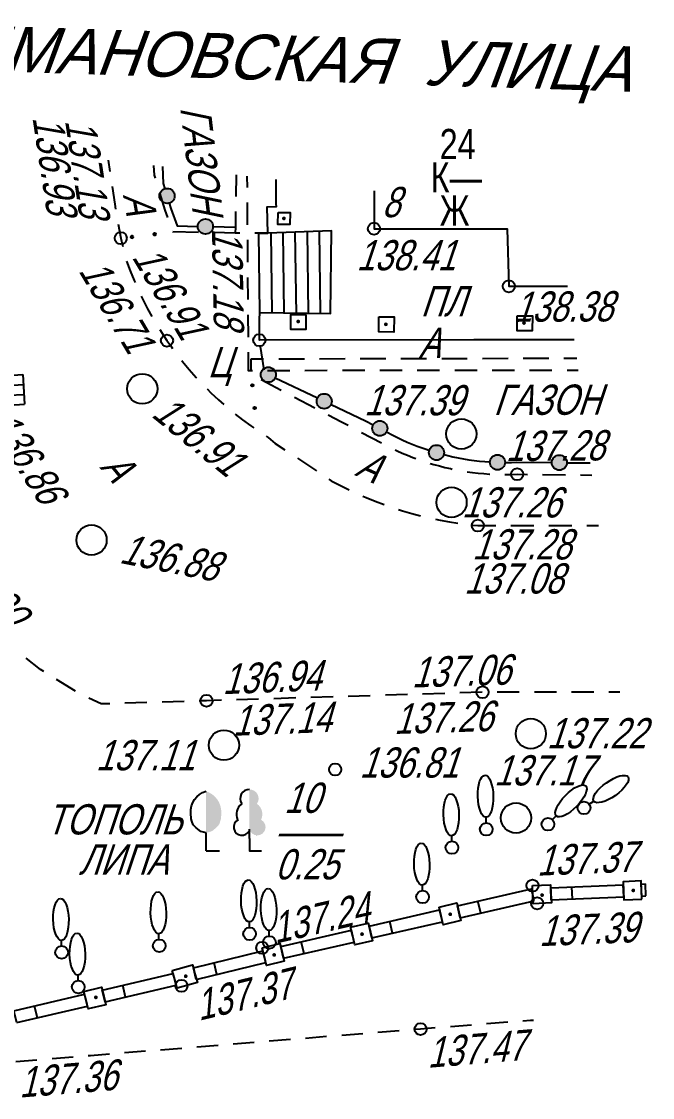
# Model space of a CAD drawing. Header units: metres. Extents: x 12734 to 12855, y 16385 to 16464.
# Drawn here: x 12833.67 to 12854.54, y 16418.29 to 16453.88 of the extents above; entities that cross this region are included whole.
import ezdxf
from ezdxf.enums import TextEntityAlignment as Align

# ---------------------------------------------------------------- set-up
doc = ezdxf.new("R2010")
doc.units = ezdxf.units.M
doc.header["$MEASUREMENT"] = 0
for name, color, linetype, lineweight in [('Внутреннее заполнение', 7, 'Continuous', 25), ('Горизонтали', 7, 'Continuous', 25), ('Граница улицы', 7, 'Continuous', 25), ('Здания', 7, 'Continuous', 25), ('Колодцы', 7, 'Continuous', 25), ('Крыльца', 7, 'Continuous', 25), ('Леса и газоны', 7, 'Continuous', 25), ('Навесы', 7, 'Continuous', 25), ('Номер дома', 7, 'Continuous', 25), ('Ограды', 7, 'Continuous', 25), ('Отдельно стоящее дерево', 7, 'Continuous', 25), ('Фонтаны', 7, 'Continuous', 25), ('Части зданий', 7, 'Continuous', 25)]:
    doc.layers.add(name, color=color, linetype=linetype, lineweight=lineweight)
doc.styles.add('Style-RUSSIAN_1251', font='RUSSIAN_1251.shx')
doc.styles.add('Style-RUSSIAN_1251 I 0.32289', font='RUSSIAN_1251.shx', dxfattribs={"oblique": 18.5})

# ---------------------------------------------------------------- blocks, each defined once
blk = doc.blocks.new('DEREVO_9')
at = {"layer": 'Отдельно стоящее дерево', "color": 7, "linetype": 'Continuous', "lineweight": 25, "flags": 128}
blk.add_lwpolyline([(-0.007, 0.21), (-0.007, 0.393)], dxfattribs=at)
at = {"layer": 'Отдельно стоящее дерево', "color": 7, "linetype": 'Continuous', "lineweight": 25}
blk.add_arc((0, 0), 0.21, 0, 360, dxfattribs=at)
blk.add_ellipse((-0.026, 1.088), major_axis=(-0.019, 0.695), ratio=0.369829, dxfattribs=at)
blk = doc.blocks.new('DEREVO_10')
at = {"layer": 'Отдельно стоящее дерево', "color": 7, "linetype": 'Continuous', "lineweight": 25, "flags": 128}
blk.add_lwpolyline([(-0.007, 0.21), (-0.007, 0.393)], dxfattribs=at)
at = {"layer": 'Отдельно стоящее дерево', "color": 7, "linetype": 'Continuous', "lineweight": 25}
blk.add_arc((0, 0), 0.21, 0, 359.99999, dxfattribs=at)
blk.add_ellipse((-0.0255, 1.088), major_axis=(-0.0185, 0.695), ratio=0.3698286, dxfattribs=at)
blk = doc.blocks.new('DEREVO_11')
at = {"layer": 'Отдельно стоящее дерево', "color": 7, "linetype": 'Continuous', "lineweight": 25, "flags": 128}
blk.add_lwpolyline([(-0.007, 0.21), (-0.007, 0.393)], dxfattribs=at)
at = {"layer": 'Отдельно стоящее дерево', "color": 7, "linetype": 'Continuous', "lineweight": 25}
blk.add_arc((0, 0), 0.21, 0, 360, dxfattribs=at)
blk.add_ellipse((-0.026, 1.088), major_axis=(-0.019, 0.695), ratio=0.369829, dxfattribs=at)
blk = doc.blocks.new('DEREVO_12')
at = {"layer": 'Отдельно стоящее дерево', "color": 7, "linetype": 'Continuous', "lineweight": 25, "flags": 128}
blk.add_lwpolyline([(-0.007, 0.21), (-0.007, 0.393)], dxfattribs=at)
at = {"layer": 'Отдельно стоящее дерево', "color": 7, "linetype": 'Continuous', "lineweight": 25}
blk.add_arc((0, 0), 0.21, 0, 359.99999, dxfattribs=at)
blk.add_ellipse((-0.0255, 1.088), major_axis=(-0.0185, 0.695), ratio=0.3698286, dxfattribs=at)
blk = doc.blocks.new('DEREVO_13')
at = {"layer": 'Отдельно стоящее дерево', "color": 7, "linetype": 'Continuous', "lineweight": 25, "flags": 128}
blk.add_lwpolyline([(-0.007, 0.21), (-0.007, 0.393)], dxfattribs=at)
at = {"layer": 'Отдельно стоящее дерево', "color": 7, "linetype": 'Continuous', "lineweight": 25}
blk.add_arc((0, 0), 0.21, 0, 359.99999, dxfattribs=at)
blk.add_ellipse((-0.0255, 1.088), major_axis=(-0.0185, 0.695), ratio=0.3698286, dxfattribs=at)
blk = doc.blocks.new('DEREVO_14')
at = {"layer": 'Отдельно стоящее дерево', "color": 7, "linetype": 'Continuous', "lineweight": 25, "flags": 128}
blk.add_lwpolyline([(-0.007, 0.21), (-0.007, 0.393)], dxfattribs=at)
at = {"layer": 'Отдельно стоящее дерево', "color": 7, "linetype": 'Continuous', "lineweight": 25}
blk.add_arc((0, 0), 0.21, 0, 360, dxfattribs=at)
blk.add_ellipse((-0.025, 1.088), major_axis=(-0.019, 0.695), ratio=0.369829, dxfattribs=at)
blk = doc.blocks.new('DEREVO_15')
at = {"layer": 'Отдельно стоящее дерево', "color": 7, "linetype": 'Continuous', "lineweight": 25, "flags": 128}
blk.add_lwpolyline([(-0.007, 0.21), (-0.007, 0.393)], dxfattribs=at)
at = {"layer": 'Отдельно стоящее дерево', "color": 7, "linetype": 'Continuous', "lineweight": 25}
blk.add_arc((0, 0), 0.21, 0, 359.99999, dxfattribs=at)
blk.add_ellipse((-0.0255, 1.088), major_axis=(-0.0185, 0.695), ratio=0.3698286, dxfattribs=at)
blk = doc.blocks.new('DEREVO_16')
at = {"layer": 'Отдельно стоящее дерево', "color": 7, "linetype": 'Continuous', "lineweight": 25, "flags": 128}
blk.add_lwpolyline([(-0.007, 0.21), (-0.007, 0.393)], dxfattribs=at)
at = {"layer": 'Отдельно стоящее дерево', "color": 7, "linetype": 'Continuous', "lineweight": 25}
blk.add_arc((0, 0), 0.21, 0, 359.99999, dxfattribs=at)
blk.add_ellipse((-0.0255, 1.088), major_axis=(-0.0185, 0.695), ratio=0.3698286, dxfattribs=at)
blk = doc.blocks.new('PIKET_2')
at = {"layer": 'Горизонтали', "color": 7, "linetype": 'Continuous', "lineweight": 25}
blk.add_arc((0, 0), 0.2, 0, 360, dxfattribs=at)
blk = doc.blocks.new('KOLOD')
at = {"layer": 'Колодцы', "color": 7, "linetype": 'Continuous', "lineweight": 25}
blk.add_arc((0, 0), 0.5, 0, 360, dxfattribs=at)
blk = doc.blocks.new('KOLOD_1')
at = {"layer": 'Колодцы', "color": 7, "linetype": 'Continuous', "lineweight": 25}
blk.add_arc((0, 0), 0.5, 0, 360, dxfattribs=at)
blk = doc.blocks.new('KOLOD_2')
at = {"layer": 'Колодцы', "color": 7, "linetype": 'Continuous', "lineweight": 25}
blk.add_arc((0, 0), 0.5, 0, 360, dxfattribs=at)
blk = doc.blocks.new('DEREVO_23')
at = {"layer": 'Отдельно стоящее дерево', "color": 7, "linetype": 'Continuous', "lineweight": 25, "flags": 128}
blk.add_lwpolyline([(-0.007, 0.21), (-0.007, 0.393)], dxfattribs=at)
at = {"layer": 'Отдельно стоящее дерево', "color": 7, "linetype": 'Continuous', "lineweight": 25}
blk.add_arc((0, 0), 0.21, 0, 360, dxfattribs=at)
blk.add_ellipse((-0.025, 1.088), major_axis=(-0.019, 0.695), ratio=0.369829, dxfattribs=at)
blk = doc.blocks.new('DEREVO_24')
at = {"layer": 'Отдельно стоящее дерево', "color": 7, "linetype": 'Continuous', "lineweight": 25, "flags": 128}
blk.add_lwpolyline([(-0.007, 0.21), (-0.007, 0.393)], dxfattribs=at)
at = {"layer": 'Отдельно стоящее дерево', "color": 7, "linetype": 'Continuous', "lineweight": 25}
blk.add_arc((0, 0), 0.21, 0, 360, dxfattribs=at)
blk.add_ellipse((-0.025, 1.088), major_axis=(-0.019, 0.695), ratio=0.369829, dxfattribs=at)
blk = doc.blocks.new('KOLOD_3')
at = {"layer": 'Колодцы', "color": 7, "linetype": 'Continuous', "lineweight": 25}
blk.add_arc((0, 0), 0.5, 0, 360, dxfattribs=at)
blk = doc.blocks.new('KOLOD_4')
at = {"layer": 'Колодцы', "color": 7, "linetype": 'Continuous', "lineweight": 25}
blk.add_arc((0, 0), 0.5, 0, 360, dxfattribs=at)
blk = doc.blocks.new('PIKET_14')
at = {"layer": 'Горизонтали', "color": 7, "linetype": 'Continuous', "lineweight": 25}
blk.add_arc((0, 0), 0.2, 0, 360, dxfattribs=at)
blk = doc.blocks.new('KOLOD_5')
at = {"layer": 'Колодцы', "color": 7, "linetype": 'Continuous', "lineweight": 25}
blk.add_arc((0, 0), 0.5, 0, 360, dxfattribs=at)
blk = doc.blocks.new('PIKET_15')
at = {"layer": 'Горизонтали', "color": 7, "linetype": 'Continuous', "lineweight": 25}
blk.add_arc((0, 0), 0.2, 0, 360, dxfattribs=at)
blk = doc.blocks.new('TOCSKA_9')
at = {"layer": 'Ограды', "linetype": 'Continuous', "lineweight": 25}
h = blk.add_hatch(color=7, dxfattribs=at)
edge = h.paths.add_edge_path()
edge.add_arc((0, 0), 0.0625, 0, 360)
blk = doc.blocks.new('TOCSKA_10')
at = {"layer": 'Ограды', "linetype": 'Continuous', "lineweight": 25}
h = blk.add_hatch(color=7, dxfattribs=at)
edge = h.paths.add_edge_path()
edge.add_arc((0, 0), 0.0625, 0, 360)
blk = doc.blocks.new('msdElementTypeLineString_4')
at = {"layer": 'Ограды', "color": 7, "linetype": 'Continuous', "lineweight": 25}
for p, q in [((0.555, 0.795), (2.892, 1.343)), ((2.983, 0.954), (2.892, 1.343)), ((0.647, 0.406), (0.555, 0.795)), ((0.647, 0.406), (2.983, 0.954)), ((1.328, 0.566), (1.237, 0.955))]:
    blk.add_line(p, q, dxfattribs=at)
blk = doc.blocks.new('msdElementTypeLineString_5')
at = {"layer": 'Ограды', "color": 7, "linetype": 'Continuous', "lineweight": 25}
for p, q in [((0.555, 0.795), (2.905, 1.346)), ((2.996, 0.956), (2.905, 1.346)), ((0.646, 0.406), (0.555, 0.795)), ((0.646, 0.406), (2.996, 0.956)), ((1.328, 0.565), (1.237, 0.955))]:
    blk.add_line(p, q, dxfattribs=at)
blk = doc.blocks.new('TOCSKA_11')
at = {"layer": 'Ограды', "linetype": 'Continuous', "lineweight": 25}
h = blk.add_hatch(color=7, dxfattribs=at)
edge = h.paths.add_edge_path()
edge.add_arc((0, 0), 0.0625, 0, 360)
blk = doc.blocks.new('TOCSKA_12')
at = {"layer": 'Ограды', "linetype": 'Continuous', "lineweight": 25}
h = blk.add_hatch(color=7, dxfattribs=at)
edge = h.paths.add_edge_path()
edge.add_arc((0, 0), 0.0625, 0, 360)
blk = doc.blocks.new('TOCSKA_13')
at = {"layer": 'Ограды', "linetype": 'Continuous', "lineweight": 25}
h = blk.add_hatch(color=7, dxfattribs=at)
edge = h.paths.add_edge_path()
edge.add_arc((0, 0), 0.0625, 0, 360)
blk = doc.blocks.new('TOCSKA_14')
at = {"layer": 'Ограды', "linetype": 'Continuous', "lineweight": 25}
h = blk.add_hatch(color=7, dxfattribs=at)
edge = h.paths.add_edge_path()
edge.add_arc((0, 0), 0.0625, 0, 360)
blk = doc.blocks.new('TOCSKA_15')
at = {"layer": 'Ограды', "linetype": 'Continuous', "lineweight": 25}
h = blk.add_hatch(color=7, dxfattribs=at)
edge = h.paths.add_edge_path()
edge.add_arc((0, 0), 0.0625, 0, 360)
blk = doc.blocks.new('PIKET_17')
at = {"layer": 'Горизонтали', "color": 7, "linetype": 'Continuous', "lineweight": 25}
blk.add_arc((0, 0), 0.2, 0, 360, dxfattribs=at)
blk = doc.blocks.new('PIKET_18')
at = {"layer": 'Горизонтали', "color": 7, "linetype": 'Continuous', "lineweight": 25}
blk.add_arc((0, 0), 0.2, 0, 360, dxfattribs=at)
blk = doc.blocks.new('msdElementTypeLineString_9')
at = {"layer": 'Ограды', "color": 7, "linetype": 'Continuous', "lineweight": 25}
for p, q in [((0.556, 0.795), (2.895, 1.332)), ((2.985, 0.942), (2.895, 1.332)), ((0.645, 0.405), (0.556, 0.795)), ((0.645, 0.405), (2.985, 0.942)), ((1.328, 0.562), (1.238, 0.952))]:
    blk.add_line(p, q, dxfattribs=at)
blk = doc.blocks.new('msdElementTypeLineString_10')
at = {"layer": 'Ограды', "color": 7, "linetype": 'Continuous', "lineweight": 25}
for p, q in [((0.556, 0.796), (3.009, 1.359)), ((3.098, 0.969), (3.009, 1.359)), ((0.646, 0.406), (0.556, 0.796)), ((0.646, 0.406), (3.098, 0.969)), ((1.328, 0.563), (1.238, 0.953))]:
    blk.add_line(p, q, dxfattribs=at)
blk = doc.blocks.new('msdElementTypeLineString_11')
at = {"layer": 'Ограды', "color": 7, "linetype": 'Continuous', "lineweight": 25}
for p, q in [((0.553, 0.795), (2.852, 1.357)), ((2.947, 0.969), (2.852, 1.357)), ((0.648, 0.407), (0.553, 0.795)), ((0.648, 0.407), (2.947, 0.969)), ((1.328, 0.573), (1.233, 0.961))]:
    blk.add_line(p, q, dxfattribs=at)
blk = doc.blocks.new('msdElementTypeLineString_12')
at = {"layer": 'Ограды', "color": 7, "linetype": 'Continuous', "lineweight": 25}
for p, q in [((0.592, 0.8), (2.99, 0.902)), ((0.609, 0.401), (0.592, 0.8)), ((1.308, 0.43), (1.291, 0.83)), ((3.007, 0.502), (2.99, 0.902)), ((0.609, 0.401), (3.007, 0.502))]:
    blk.add_line(p, q, dxfattribs=at)
blk = doc.blocks.new('msdElementTypeLineString_13')
at = {"layer": 'Ограды', "color": 7, "linetype": 'Continuous', "lineweight": 25}
for p, q in [((0.556, 0.796), (2.891, 1.332)), ((2.981, 0.942), (2.891, 1.332)), ((0.646, 0.406), (0.556, 0.796)), ((0.646, 0.406), (2.981, 0.942)), ((1.328, 0.562), (1.238, 0.952))]:
    blk.add_line(p, q, dxfattribs=at)
blk = doc.blocks.new('PIKET_19')
at = {"layer": 'Горизонтали', "color": 7, "linetype": 'Continuous', "lineweight": 25}
blk.add_arc((0, 0), 0.2, 0, 360, dxfattribs=at)
blk = doc.blocks.new('PIKET_20')
at = {"layer": 'Горизонтали', "color": 7, "linetype": 'Continuous', "lineweight": 25}
blk.add_arc((0, 0), 0.2, 0, 360, dxfattribs=at)
blk = doc.blocks.new('msdElementTypeLineString_18')
at = {"layer": 'Ограды', "color": 7, "linetype": 'Continuous', "lineweight": 25}
for p, q in [((0.592, 0.8), (0.726, 0.806)), ((0.609, 0.4), (0.592, 0.8)), ((0.742, 0.406), (0.726, 0.806)), ((0.609, 0.4), (0.742, 0.406))]:
    blk.add_line(p, q, dxfattribs=at)
blk = doc.blocks.new('PIKET_24')
at = {"layer": 'Горизонтали', "color": 7, "linetype": 'Continuous', "lineweight": 25}
blk.add_arc((0, 0), 0.2, 0, 360, dxfattribs=at)
blk = doc.blocks.new('PIKET_25')
at = {"layer": 'Горизонтали', "color": 7, "linetype": 'Continuous', "lineweight": 25}
blk.add_arc((0, 0), 0.2, 0, 360, dxfattribs=at)
blk = doc.blocks.new('PIKET_33')
at = {"layer": 'Горизонтали', "color": 7, "linetype": 'Continuous', "lineweight": 25}
blk.add_arc((0, 0), 0.2, 0, 360, dxfattribs=at)
blk = doc.blocks.new('SM_1')
at = {"layer": 'Леса и газоны', "linetype": 'Continuous', "lineweight": 25}
blk.add_hatch(color=7, dxfattribs=at).paths.add_polyline_path([(-0.693, 0.594), (-0.52, 0.645), (-0.465, 0.673), (-0.364, 0.762), (-0.271, 0.86), (-0.244, 0.907), (-0.244, 0.906), (-0.223, 0.983), (-0.197, 1.056), (-0.195, 1.065), (-0.188, 1.251, 0.341141), (-0.693, 1.973), (-0.693, 0.593)], is_closed=False)
blk.add_hatch(color=7, dxfattribs=at).paths.add_polyline_path([(0.742, 0.719, 1.560755), (1.127, 1.026), (1.13, 1.032, 0.363475), (0.996, 1.554), (0.996, 1.561, 0.605867), (0.742, 2.032)])
at = {"layer": 'Леса и газоны', "color": 7, "linetype": 'Continuous', "lineweight": 25}
for p, q in [((-0.693, 0.003), (-0.693, 0.593)), ((0.992, 0.514), (0.993, 0.514))]:
    blk.add_line(p, q, dxfattribs=at)
at = {"layer": 'Леса и газоны', "color": 7, "linetype": 'Continuous', "lineweight": 25, "flags": 128}
blk.add_lwpolyline([(-0.693, 0.594), (-0.866, 0.645), (-1.022, 0.762), (-1.115, 0.86), (-1.163, 0.984), (-1.189, 1.057), (-1.199, 1.252), (-1.199, 1.251, -0.344174), (-0.693, 1.973)], format="xyb", dxfattribs=at)
for points in [[(0.742, 0.413), (0.742, 0.719)], [(0.742, 0.413), (0.742, 0.003), (1.145, 0.003)], [(-0.693, 0.004), (-0.25, 0.004)]]:
    blk.add_lwpolyline(points, dxfattribs=at)
at = {"layer": 'Леса и газоны', "color": 7, "linetype": 'Continuous', "lineweight": 25}
for centre, radius, start, end in [((0.738, 1.73), 0.302, 87.9054, 214.1094), ((0.732, 1.213), 0.42, 125.6529, 205.5526), ((0.494, 0.784), 0.271, 117.6072, 335.8238)]:
    blk.add_arc(centre, radius, start, end, dxfattribs=at)
blk = doc.blocks.new('KOLOD_22')
at = {"layer": 'Колодцы', "color": 7, "linetype": 'Continuous', "lineweight": 25}
blk.add_arc((0, 0), 0.5, 0, 360, dxfattribs=at)
blk = doc.blocks.new('RESHT1')
at = {"layer": 'Фонтаны', "color": 7, "linetype": 'Continuous', "lineweight": 25}
for p, q in [((-0.494, -0.254), (-0.494, 0.254)), ((-0.494, 0.254), (0.495, 0.254)), ((-0.163, -0.245), (-0.163, 0.251)), ((0.166, -0.245), (0.166, 0.251)), ((0.495, -0.254), (0.495, 0.254)), ((-0.494, -0.254), (0.495, -0.254))]:
    blk.add_line(p, q, dxfattribs=at)
blk = doc.blocks.new('msdElementTypeLineString_22')
at = {"layer": 'Части зданий', "color": 7, "linetype": 'Continuous', "lineweight": 25}
for p, q in [((1.772, 0.003), (0.924, 0.002)), ((3.119, 0.006), (2.272, 0.004)), ((4.467, 0.008), (3.619, 0.007)), ((5.815, 0.011), (4.967, 0.009)), ((7.162, 0.013), (6.315, 0.012)), ((8.51, 0.016), (7.662, 0.014)), ((9.858, 0.018), (9.01, 0.017)), ((10.782, 0.02), (10.358, 0.019))]:
    blk.add_line(p, q, dxfattribs=at)
at = {"layer": 'Части зданий', "color": 7, "linetype": 'Continuous', "lineweight": 25, "flags": 128}
blk.add_lwpolyline([(0.424, 0.001), (0.355, 0.001), (0, 0)], dxfattribs=at)
blk = doc.blocks.new('msdElementTypeLineString_25')
at = {"layer": 'Граница улицы', "color": 7, "linetype": 'Continuous', "lineweight": 25}
for p, q in [((0, 3.833), (0.005, 3.458)), ((0.343, 3.161), (1.007, 2.81)), ((1.449, 2.577), (2.114, 2.227)), ((3.662, 1.411), (4.327, 1.06)), ((9.655, 0.017), (10.406, 0.009)), ((10.906, 0.004), (11.281, 0))]:
    blk.add_line(p, q, dxfattribs=at)
at = {"layer": 'Граница улицы', "color": 7, "linetype": 'Continuous', "lineweight": 25, "flags": 128}
for points in [[(2.556, 1.994), (3.002, 1.759), (3.22, 1.644)], [(4.773, 0.835), (4.845, 0.801), (5.013, 0.725), (5.183, 0.653), (5.355, 0.585), (5.465, 0.544)], [(5.939, 0.385), (6.06, 0.349), (6.239, 0.299), (6.42, 0.254), (6.602, 0.212), (6.666, 0.199)], [(7.158, 0.11), (7.336, 0.085), (7.521, 0.064), (7.706, 0.046), (7.891, 0.033), (7.904, 0.032)], [(8.404, 0.017), (8.445, 0.016), (8.629, 0.019), (8.812, 0.025), (9.155, 0.022)]]:
    blk.add_lwpolyline(points, dxfattribs=at)
blk = doc.blocks.new('msdElementTypeLineString_26')
at = {"layer": 'Ограды', "linetype": 'Continuous', "lineweight": 25}
h = blk.add_hatch(color=7, dxfattribs=at)
edge = h.paths.add_edge_path()
edge.add_arc((0.516, 3.168), 0.25, 0, 360)
h = blk.add_hatch(color=7, dxfattribs=at)
edge = h.paths.add_edge_path()
edge.add_arc((2.365, 2.291), 0.25, 0, 360)
h = blk.add_hatch(color=7, dxfattribs=at)
edge = h.paths.add_edge_path()
edge.add_arc((4.203, 1.394), 0.25, 0, 360)
h = blk.add_hatch(color=7, dxfattribs=at)
edge = h.paths.add_edge_path()
edge.add_arc((6.08, 0.591), 0.25, 0, 360)
h = blk.add_hatch(color=7, dxfattribs=at)
edge = h.paths.add_edge_path()
edge.add_arc((8.096, 0.271), 0.25, 0, 360)
h = blk.add_hatch(color=7, dxfattribs=at)
edge = h.paths.add_edge_path()
edge.add_arc((10.141, 0.261), 0.25, 0, 360)
at = {"layer": 'Ограды', "color": 7, "linetype": 'Continuous', "lineweight": 25}
for p, q in [((0.251, 4.097), (0.368, 3.333)), ((0.742, 3.061), (2.139, 2.398)), ((10.391, 0.258), (11.164, 0.251))]:
    blk.add_line(p, q, dxfattribs=at)
at = {"layer": 'Ограды', "color": 7, "linetype": 'Continuous', "lineweight": 25, "flags": 128}
for points in [[(2.59, 2.184), (3.728, 1.644), (3.982, 1.51)], [(4.424, 1.277), (4.632, 1.167), (4.788, 1.089), (4.947, 1.014), (5.107, 0.942), (5.27, 0.874), (5.434, 0.808), (5.6, 0.747), (5.767, 0.689), (5.841, 0.665)], [(6.321, 0.525), (6.449, 0.493), (6.622, 0.453), (6.796, 0.417), (6.971, 0.385), (7.146, 0.357), (7.322, 0.332), (7.498, 0.312), (7.674, 0.295), (7.846, 0.282)], [(8.345, 0.267), (8.379, 0.266), (8.554, 0.269), (8.74, 0.275), (9.891, 0.264)]]:
    blk.add_lwpolyline(points, dxfattribs=at)
at = {"layer": 'Ограды', "color": 7, "linetype": 'Continuous', "lineweight": 25}
for centre in [(0.516, 3.168), (2.365, 2.291), (4.203, 1.394), (6.08, 0.591), (8.096, 0.271), (10.141, 0.261)]:
    blk.add_circle(centre, 0.25, dxfattribs=at)
blk = doc.blocks.new('TOCSKA_20')
at = {"layer": 'Навесы', "linetype": 'Continuous', "lineweight": 25}
h = blk.add_hatch(color=7, dxfattribs=at)
edge = h.paths.add_edge_path()
edge.add_arc((0, 0), 0.0625, 0, 360)
blk = doc.blocks.new('TOCSKA_21')
at = {"layer": 'Навесы', "linetype": 'Continuous', "lineweight": 25}
h = blk.add_hatch(color=7, dxfattribs=at)
edge = h.paths.add_edge_path()
edge.add_arc((0, 0), 0.0625, 0, 360)
blk = doc.blocks.new('PIKET_54')
at = {"layer": 'Горизонтали', "color": 7, "linetype": 'Continuous', "lineweight": 25}
blk.add_arc((0, 0), 0.2, 0, 360, dxfattribs=at)
blk = doc.blocks.new('PIKET_55')
at = {"layer": 'Горизонтали', "color": 7, "linetype": 'Continuous', "lineweight": 25}
blk.add_arc((0, 0), 0.2, 0, 360, dxfattribs=at)
blk = doc.blocks.new('TOCSKA_22')
at = {"layer": 'Навесы', "linetype": 'Continuous', "lineweight": 25}
h = blk.add_hatch(color=7, dxfattribs=at)
edge = h.paths.add_edge_path()
edge.add_arc((0, 0), 0.0625, 0, 360)
blk = doc.blocks.new('PIKET_57')
at = {"layer": 'Горизонтали', "color": 7, "linetype": 'Continuous', "lineweight": 25}
blk.add_arc((0, 0), 0.2, 0, 360, dxfattribs=at)
blk = doc.blocks.new('TOCSKA_23')
at = {"layer": 'Навесы', "linetype": 'Continuous', "lineweight": 25}
h = blk.add_hatch(color=7, dxfattribs=at)
edge = h.paths.add_edge_path()
edge.add_arc((0, 0), 0.0625, 0, 360)
blk = doc.blocks.new('msdElementTypeLine_2')
at = {"layer": 'Граница улицы', "color": 7, "linetype": 'Continuous', "lineweight": 25}
for p, q in [((0.043, 1.534), (0.047, 1.504)), ((0.047, 1.545), (0.053, 1.495)), ((0.052, 1.549), (0.058, 1.492)), ((0.056, 1.554), (0.064, 1.488)), ((0.061, 1.557), (0.069, 1.486)), ((0.066, 1.56), (0.074, 1.485)), ((0.071, 1.561), (0.079, 1.484)), ((0.076, 1.563), (0.084, 1.483)), ((0.081, 1.562), (0.089, 1.485)), ((0.086, 1.562), (0.094, 1.486)), ((0.091, 1.561), (0.099, 1.488)), ((0.096, 1.56), (0.104, 1.49)), ((0.101, 1.557), (0.108, 1.495)), ((0.107, 1.553), (0.113, 1.499)), ((0.113, 1.546), (0.117, 1.508)), ((0.119, 1.536), (0.12, 1.527)), ((0.124, 0.789), (0.128, 0.759)), ((0.128, 0.799), (0.134, 0.749)), ((0.133, 0.804), (0.139, 0.746)), ((0.137, 0.808), (0.144, 0.742)), ((0.142, 0.812), (0.15, 0.74)), ((0.147, 0.814), (0.155, 0.74)), ((0.152, 0.816), (0.16, 0.738)), ((0.156, 0.817), (0.165, 0.738)), ((0.161, 0.817), (0.17, 0.739)), ((0.167, 0.816), (0.175, 0.741)), ((0.172, 0.816), (0.18, 0.742)), ((0.177, 0.814), (0.184, 0.745)), ((0.182, 0.811), (0.189, 0.749)), ((0.188, 0.807), (0.193, 0.754)), ((0.193, 0.8), (0.198, 0.762)), ((0.2, 0.791), (0.2, 0.782))]:
    blk.add_line(p, q, dxfattribs=at)
for centre in [(0.081, 1.523), (0.162, 0.778)]:
    blk.add_circle(centre, 0.04, dxfattribs=at)
blk = doc.blocks.new('PIKET_81')
at = {"layer": 'Горизонтали', "color": 7, "linetype": 'Continuous', "lineweight": 25}
blk.add_arc((0, 0), 0.2, 0, 360, dxfattribs=at)
blk = doc.blocks.new('msdElementTypeLineString_42')
at = {"layer": 'Ограды', "linetype": 'Continuous', "lineweight": 25}
h = blk.add_hatch(color=7, dxfattribs=at)
edge = h.paths.add_edge_path()
edge.add_arc((0.406, 1.279), 0.25, 0, 360)
h = blk.add_hatch(color=7, dxfattribs=at)
edge = h.paths.add_edge_path()
edge.add_arc((1.674, 0.267), 0.25, 0, 360)
at = {"layer": 'Ограды', "color": 7, "linetype": 'Continuous', "lineweight": 25}
blk.add_line((1.923, 0.263), (2.665, 0.25), dxfattribs=at)
at = {"layer": 'Ограды', "color": 7, "linetype": 'Continuous', "lineweight": 25, "flags": 128}
for points in [[(0.251, 2.252), (0.282, 1.688), (0.333, 1.518)], [(0.478, 1.04), (0.531, 0.866), (0.74, 0.284), (1.423, 0.272)]]:
    blk.add_lwpolyline(points, dxfattribs=at)
at = {"layer": 'Ограды', "color": 7, "linetype": 'Continuous', "lineweight": 25}
for centre in [(0.406, 1.279), (1.674, 0.267)]:
    blk.add_circle(centre, 0.25, dxfattribs=at)
blk = doc.blocks.new('msdElementTypeLineString_47')
at = {"layer": 'Навесы', "color": 7, "linetype": 'Continuous', "lineweight": 25}
for p, q in [((0.001, 6.425), (0.004, 6.056)), ((0.016, 4.318), (0.021, 3.579)), ((0.024, 3.079), (0.029, 2.341)), ((0.033, 1.841), (0.038, 1.103)), ((0.682, 0.001), (1.421, 0.002)), ((1.921, 0.003), (2.659, 0.004)), ((3.159, 0.004), (3.898, 0.005)), ((4.398, 0.005), (5.136, 0.006)), ((5.636, 0.007), (6.374, 0.008)), ((6.874, 0.008), (7.613, 0.009)), ((8.113, 0.009), (8.851, 0.01)), ((9.351, 0.011), (10.09, 0.012)), ((10.59, 0.012), (10.959, 0.013))]:
    blk.add_line(p, q, dxfattribs=at)
at = {"layer": 'Навесы', "color": 7, "linetype": 'Continuous', "lineweight": 25, "flags": 128}
for points in [[(0.007, 5.556), (0.007, 5.496), (0.012, 4.818)], [(0.042, 0.603), (0.046, 0.001), (0.182, 0.001)]]:
    blk.add_lwpolyline(points, dxfattribs=at)
blk = doc.blocks.new('msdElementTypeLineString_50')
at = {"layer": 'Граница улицы', "color": 7, "linetype": 'Continuous', "lineweight": 25}
for p, q in [((9.362, 0.423), (8.741, 0.811)), ((22.811, 0.387), (22.079, 0.365)), ((24.043, 0.39), (23.311, 0.388)), ((25.275, 0.392), (24.543, 0.39)), ((27.374, 0.395), (27.008, 0.394)), ((11.726, 0.047), (10.994, 0.024)), ((12.958, 0.084), (12.226, 0.062)), ((15.421, 0.16), (14.689, 0.138)), ((16.653, 0.198), (15.921, 0.175)), ((17.884, 0.236), (17.152, 0.213)), ((19.116, 0.274), (18.384, 0.251)), ((20.348, 0.311), (19.616, 0.289)), ((21.579, 0.349), (20.847, 0.327))]:
    blk.add_line(p, q, dxfattribs=at)
at = {"layer": 'Граница улицы', "color": 7, "linetype": 'Continuous', "lineweight": 25, "flags": 128}
for points in [[(8.317, 1.076), (8.208, 1.145), (7.734, 1.518)], [(26.508, 0.394), (26.288, 0.393), (25.775, 0.392)], [(10.495, 0.009), (10.213, 0), (9.808, 0.197)], [(14.189, 0.122), (13.696, 0.107), (13.458, 0.1)]]:
    blk.add_lwpolyline(points, dxfattribs=at)
blk = doc.blocks.new('msdElementTypeLineString_51')
at = {"layer": 'Граница улицы', "color": 7, "linetype": 'Continuous', "lineweight": 25}
for p, q in [((29.945, 29.623), (29.245, 29.568)), ((25.153, 29.246), (24.453, 29.189)), ((26.351, 29.342), (25.651, 29.286)), ((28.747, 29.53), (28.047, 29.476)), ((20.361, 28.859), (19.662, 28.802)), ((21.559, 28.955), (20.86, 28.899)), ((22.757, 29.052), (22.058, 28.996)), ((23.955, 29.149), (23.256, 29.092)), ((15.57, 28.472), (14.871, 28.415)), ((17.966, 28.665), (17.266, 28.609)), ((19.164, 28.762), (18.464, 28.705)), ((14.372, 28.375), (13.673, 28.318))]:
    blk.add_line(p, q, dxfattribs=at)
at = {"layer": 'Граница улицы', "color": 7, "linetype": 'Continuous', "lineweight": 25, "flags": 128}
for points in [[(30.793, 29.688), (30.698, 29.681), (30.444, 29.661)], [(27.549, 29.438), (27.063, 29.4), (26.849, 29.383)], [(16.768, 28.568), (16.148, 28.518), (16.068, 28.512)]]:
    blk.add_lwpolyline(points, dxfattribs=at)
blk = doc.blocks.new('msdElementTypeLineString_52')
at = {"layer": 'Граница улицы', "color": 7, "linetype": 'Continuous', "lineweight": 25}
blk.add_line((0.036, 1.921), (0.023, 1.211), dxfattribs=at)
at = {"layer": 'Граница улицы', "color": 7, "linetype": 'Continuous', "lineweight": 25, "flags": 128}
blk.add_lwpolyline([(0.014, 0.711), (0.004, 0.2), (0, 0)], dxfattribs=at)
blk = doc.blocks.new('msdElementTypeLineString_55')
at = {"layer": 'Граница улицы', "color": 7, "linetype": 'Continuous', "lineweight": 25}
for p, q in [((0.001, 12.084), (0.058, 11.709)), ((6.261, 2.234), (6.892, 1.814)), ((14.582, 0.001), (15.34, 0.001)), ((15.84, 0), (16.219, 0))]:
    blk.add_line(p, q, dxfattribs=at)
at = {"layer": 'Граница улицы', "color": 7, "linetype": 'Continuous', "lineweight": 25, "flags": 128}
for points in [[(0.133, 11.215), (0.222, 10.629), (0.25, 10.466)], [(0.337, 9.974), (0.42, 9.506), (0.44, 9.406), (0.486, 9.232)], [(0.615, 8.748), (0.732, 8.431), (0.861, 8.112), (0.892, 8.043)], [(1.099, 7.588), (1.149, 7.484), (1.308, 7.175), (1.451, 6.917)], [(1.708, 6.488), (1.843, 6.277), (1.949, 6.119), (2.04, 5.988), (2.095, 5.913), (2.133, 5.861)], [(2.435, 5.463), (2.461, 5.429), (2.684, 5.16), (2.916, 4.899), (2.927, 4.886)], [(3.273, 4.526), (3.4, 4.398), (3.653, 4.16), (3.826, 4.008)], [(4.209, 3.686), (4.449, 3.499), (4.724, 3.297), (4.817, 3.234)], [(5.233, 2.957), (5.291, 2.92), (5.533, 2.72), (5.845, 2.512)], [(7.307, 1.536), (7.382, 1.487), (7.665, 1.337), (7.952, 1.194), (7.977, 1.182)], [(8.432, 0.976), (8.537, 0.93), (8.835, 0.809), (9.135, 0.696), (9.136, 0.696)], [(9.61, 0.536), (9.743, 0.494), (10.051, 0.404), (10.339, 0.328)], [(10.826, 0.216), (10.981, 0.183), (11.293, 0.126), (11.572, 0.082)], [(12.068, 0.019), (12.23, 0.001), (12.824, 0.001)], [(13.324, 0.001), (14.077, 0.001), (14.082, 0.001)]]:
    blk.add_lwpolyline(points, dxfattribs=at)
blk = doc.blocks.new('msdElementTypeLineString_56')
at = {"layer": 'Граница улицы', "color": 7, "linetype": 'Continuous', "lineweight": 25}
for p, q in [((0.373, 0.085), (0.451, 0.094)), ((0.373, 0.08), (0.452, 0.089)), ((0.374, 0.095), (0.447, 0.104)), ((0.374, 0.09), (0.449, 0.099)), ((0.374, 0.075), (0.452, 0.084)), ((0.375, 0.1), (0.445, 0.109)), ((0.376, 0.07), (0.45, 0.079)), ((0.378, 0.066), (0.45, 0.074)), ((0.379, 0.106), (0.44, 0.113)), ((0.382, 0.111), (0.436, 0.118)), ((0.382, 0.061), (0.448, 0.069)), ((0.387, 0.056), (0.444, 0.063)), ((0.389, 0.117), (0.427, 0.122)), ((0.391, 0.052), (0.441, 0.058)), ((0.399, 0.123), (0.408, 0.124)), ((0.402, 0.048), (0.432, 0.052)), ((1.117, 0.169), (1.197, 0.179)), ((1.118, 0.179), (1.194, 0.189)), ((1.118, 0.174), (1.195, 0.184)), ((1.119, 0.185), (1.192, 0.193)), ((1.119, 0.164), (1.196, 0.174)), ((1.12, 0.19), (1.189, 0.198)), ((1.121, 0.16), (1.195, 0.169)), ((1.123, 0.195), (1.185, 0.203)), ((1.123, 0.155), (1.195, 0.163)), ((1.127, 0.201), (1.18, 0.207)), ((1.127, 0.15), (1.192, 0.158)), ((1.131, 0.146), (1.189, 0.153)), ((1.134, 0.207), (1.172, 0.211)), ((1.136, 0.141), (1.186, 0.147)), ((1.143, 0.213), (1.152, 0.214)), ((1.146, 0.138), (1.176, 0.141))]:
    blk.add_line(p, q, dxfattribs=at)
for centre in [(0.412, 0.086), (1.157, 0.175)]:
    blk.add_circle(centre, 0.04, dxfattribs=at)
blk = doc.blocks.new('msdElementTypeLineString_57')
at = {"layer": 'Граница улицы', "color": 7, "linetype": 'Continuous', "lineweight": 25}
blk.add_line((3.768, 0.001), (3.339, 0.002), dxfattribs=at)
at = {"layer": 'Граница улицы', "color": 7, "linetype": 'Continuous', "lineweight": 25, "flags": 128}
for points in [[(0.052, 1.814), (0.02, 1.919), (0.001, 2.238)], [(0.458, 0.518), (0.372, 0.757), (0.197, 1.335)], [(1.481, 0.025), (0.63, 0.04), (0.627, 0.047)], [(2.839, 0.004), (2.692, 0.004), (1.98, 0.017)]]:
    blk.add_lwpolyline(points, dxfattribs=at)
blk = doc.blocks.new('PIKET_84')
at = {"layer": 'Горизонтали', "color": 7, "linetype": 'Continuous', "lineweight": 25}
blk.add_arc((0, 0), 0.2, 0, 360, dxfattribs=at)
blk = doc.blocks.new('msdElementTypeTextNode_3')
at = {"layer": 'Здания', "color": 7, "linetype": 'Continuous', "lineweight": 25, "style": 'Style-RUSSIAN_1251', "width": 0.799996}
for s, p in [(' 24 ', (0, 1.1)), ('К—', (0, 0)), (' Ж', (0, -1.101))]:
    blk.add_text(s, height=1, dxfattribs=at).set_placement(p, align=Align.MIDDLE_LEFT)
blk = doc.blocks.new('msdElementTypeTextNode_6')
at = {"layer": 'Леса и газоны', "color": 7, "linetype": 'Continuous', "lineweight": 25, "style": 'Style-RUSSIAN_1251 I 0.32289', "oblique": 18.5, "width": 0.8}
for s, p in [(' 10', (0, 1.1)), ('——', (0, 0)), ('0.25', (0, -1.1))]:
    blk.add_text(s, height=1, dxfattribs=at).set_placement(p, align=Align.MIDDLE_LEFT)

msp = doc.modelspace()

# ---------------------------------------------------------------- linework, layer by layer
at = {"layer": 'Внутреннее заполнение', "color": 7, "linetype": 'Continuous', "lineweight": 25, "flags": 128}
for points in [[(12841.911, 16446.879), (12841.947, 16444.242)], [(12842.311, 16446.894), (12842.347, 16444.237)], [(12842.711, 16446.908), (12842.748, 16444.188)], [(12843.11, 16446.922), (12843.148, 16444.226)], [(12843.51, 16446.936), (12843.548, 16444.22)]]:
    msp.add_lwpolyline(points, dxfattribs=at)
at = {"layer": 'Здания', "color": 7, "linetype": 'Continuous', "lineweight": 25, "flags": 128}
msp.add_lwpolyline([(12845.326, 16448.279), (12845.326, 16447.831), (12845.325, 16447.024), (12847.448, 16447.024), (12849.727, 16447.024), (12849.783, 16445.118), (12851.72, 16445.127)], dxfattribs=at)
at = {"layer": 'Крыльца', "color": 7, "linetype": 'Continuous', "lineweight": 25, "flags": 128}
for points in [[(12841.547, 16444.248), (12841.511, 16446.865), (12841.811, 16446.876), (12841.795, 16447.742), (12842.095, 16447.752), (12842.094, 16447.831), (12842.086, 16448.65)], [(12851.95, 16443.347), (12848.631, 16443.344), (12841.532, 16443.336), (12841.538, 16444.02), (12841.547, 16444.248), (12843.885, 16444.216), (12843.916, 16446.95), (12841.811, 16446.876)]]:
    msp.add_lwpolyline(points, dxfattribs=at)
at = {"layer": 'Навесы', "color": 7, "linetype": 'Continuous', "lineweight": 25, "flags": 128}
for points in [[(12842.15, 16447.564), (12842.55, 16447.56), (12842.546, 16447.16), (12842.146, 16447.164), (12842.15, 16447.564)], [(12843.071, 16444.186), (12843.069, 16443.686), (12842.569, 16443.689), (12842.571, 16444.189), (12843.071, 16444.186)], [(12845.488, 16444.109), (12845.988, 16444.106), (12845.985, 16443.606), (12845.485, 16443.609), (12845.488, 16444.109)], [(12850.063, 16444.146), (12850.563, 16444.143), (12850.56, 16443.643), (12850.06, 16443.646), (12850.063, 16444.146)]]:
    msp.add_lwpolyline(points, dxfattribs=at)
at = {"layer": 'Ограды', "color": 7, "linetype": 'Continuous', "lineweight": 25, "flags": 128}
for points in [[(12850.566, 16425.298), (12851.166, 16425.323), (12851.179, 16425.023), (12851.191, 16424.724), (12850.592, 16424.698), (12850.579, 16424.993), (12850.566, 16425.298)], [(12854.189, 16424.851), (12854.176, 16425.15), (12854.163, 16425.45), (12853.564, 16425.425), (12853.576, 16425.125), (12853.589, 16424.825), (12854.189, 16424.851)], [(12847.475, 16424.588), (12848.06, 16424.722), (12848.127, 16424.43), (12848.194, 16424.138), (12847.609, 16424.003), (12847.542, 16424.296), (12847.475, 16424.588)], [(12844.551, 16423.917), (12845.136, 16424.051), (12845.207, 16423.76), (12845.278, 16423.468), (12844.693, 16423.334), (12844.622, 16423.625), (12844.551, 16423.917)], [(12841.629, 16423.237), (12842.211, 16423.38), (12842.283, 16423.088), (12842.354, 16422.797), (12841.771, 16422.654), (12841.7, 16422.946), (12841.629, 16423.237)], [(12838.651, 16422.485), (12839.319, 16422.673), (12839.4, 16422.384), (12839.482, 16422.095), (12838.814, 16421.907), (12838.732, 16422.196), (12838.651, 16422.485)], [(12835.73, 16421.8), (12836.314, 16421.937), (12836.383, 16421.645), (12836.451, 16421.353), (12835.867, 16421.216), (12835.799, 16421.508), (12835.73, 16421.8)]]:
    msp.add_lwpolyline(points, dxfattribs=at)

# ---------------------------------------------------------------- block references
at = {"layer": 'Горизонтали', "color": 7, "linetype": 'Continuous', "lineweight": 25}
for name, p in [('PIKET_57', (12845.325, 16447.024)), ('PIKET_81', (12836.948, 16446.708)), ('PIKET_84', (12849.783, 16445.118)), ('PIKET_54', (12838.477, 16443.321)), ('PIKET_55', (12841.532, 16443.336)), ('PIKET_20', (12850.061, 16438.901)), ('PIKET_15', (12848.758, 16437.203)), ('PIKET_14', (12848.912, 16431.692)), ('PIKET_19', (12839.783, 16431.411)), ('PIKET_33', (12844.041, 16429.136)), ('PIKET_18', (12850.566, 16425.298)), ('PIKET_24', (12850.72, 16424.711)), ('PIKET_17', (12841.629, 16423.237)), ('PIKET_25', (12838.955, 16421.981)), ('PIKET_2', (12846.867, 16420.552))]:
    msp.add_blockref(name, p, dxfattribs=at)
at = {"layer": 'Граница улицы', "color": 7, "linetype": 'Continuous', "lineweight": 25}
for name, p in [('msdElementTypeLineString_55', (12836.528, 16437.202)), ('msdElementTypeLineString_57', (12838.043, 16446.875)), ('msdElementTypeLineString_52', (12840.735, 16446.879)), ('msdElementTypeLineString_50', (12826.087, 16431.304)), ('msdElementTypeLineString_56', (12836.908, 16446.667)), ('msdElementTypeLineString_25', (12841.249, 16438.876)), ('msdElementTypeLine_2', (12841.215, 16440.318)), ('msdElementTypeLineString_51', (12819.804, 16391.152))]:
    msp.add_blockref(name, p, dxfattribs=at)
at = {"layer": 'Здания', "color": 7, "linetype": 'Continuous', "lineweight": 25}
msp.add_blockref('msdElementTypeTextNode_3', (12847.2, 16448.723), dxfattribs=at)
at = {"layer": 'Колодцы', "color": 7, "linetype": 'Continuous', "lineweight": 25}
for name, p in [('KOLOD_22', (12837.658, 16441.727)), ('KOLOD', (12848.214, 16440.234)), ('KOLOD_1', (12847.89, 16437.972)), ('KOLOD_5', (12835.982, 16436.725)), ('KOLOD_3', (12850.512, 16430.321)), ('KOLOD_2', (12840.36, 16429.942)), ('KOLOD_4', (12850.022, 16427.534))]:
    msp.add_blockref(name, p, dxfattribs=at)
at = {"layer": 'Леса и газоны', "color": 7, "linetype": 'Continuous', "lineweight": 25}
for name, p in [('msdElementTypeTextNode_6', (12842.053, 16427.102)), ('SM_1', (12840.461, 16426.445))]:
    msp.add_blockref(name, p, dxfattribs=at)
at = {"layer": 'Навесы', "color": 7, "linetype": 'Continuous', "lineweight": 25}
msp.add_blockref('msdElementTypeLineString_47', (12841.121, 16442.335), dxfattribs=at)
at = {"layer": 'Навесы', "color": 7, "linetype": 'Continuous', "lineweight": 25, "rotation": 90}
for name, p in [('TOCSKA_22', (12842.346, 16447.364)), ('TOCSKA_20', (12842.817, 16443.954)), ('TOCSKA_21', (12845.717, 16443.86)), ('TOCSKA_23', (12850.287, 16443.904))]:
    msp.add_blockref(name, p, dxfattribs=at)
at = {"layer": 'Ограды', "color": 7, "linetype": 'Continuous', "lineweight": 25}
for name, p in [('msdElementTypeLineString_42', (12838.074, 16446.829)), ('msdElementTypeLineString_26', (12841.314, 16439.026)), ('msdElementTypeLineString_12', (12850.578, 16424.423)), ('msdElementTypeLineString_18', (12853.575, 16424.55)), ('msdElementTypeLineString_10', (12847.526, 16423.829)), ('TOCSKA_14', (12850.884, 16424.984)), ('TOCSKA_15', (12853.901, 16425.137)), ('msdElementTypeLineString_13', (12844.606, 16423.159)), ('msdElementTypeLineString_9', (12841.682, 16422.488)), ('msdElementTypeLineString_11', (12838.8, 16421.783)), ('msdElementTypeLineString_5', (12835.782, 16421.045)), ('msdElementTypeLineString_4', (12832.861, 16420.36))]:
    msp.add_blockref(name, p, dxfattribs=at)
at = {"layer": 'Ограды', "color": 7, "linetype": 'Continuous', "lineweight": 25, "rotation": 90}
for name, p in [('TOCSKA_13', (12847.848, 16424.348)), ('TOCSKA_12', (12844.929, 16423.692)), ('TOCSKA_11', (12842.023, 16423.004)), ('TOCSKA_10', (12839.097, 16422.3)), ('TOCSKA_9', (12836.125, 16421.601))]:
    msp.add_blockref(name, p, dxfattribs=at)
at = {"layer": 'Отдельно стоящее дерево', "color": 7, "linetype": 'Continuous', "lineweight": 25}
for name, p in [('DEREVO_16', (12849.039, 16427.163)), ('DEREVO_15', (12847.903, 16426.553)), ('DEREVO_14', (12846.931, 16424.921)), ('DEREVO_13', (12841.209, 16423.702)), ('DEREVO_11', (12838.22, 16423.31)), ('DEREVO_12', (12841.867, 16423.418)), ('DEREVO_10', (12834.994, 16423.09)), ('DEREVO_9', (12835.541, 16421.944))]:
    msp.add_blockref(name, p, dxfattribs=at)
for name, p, rotation in [('DEREVO_24', (12852.271, 16427.867), 303.6943408539487), ('DEREVO_23', (12851.076, 16427.325), 313.9736369678271)]:
    msp.add_blockref(name, p, dxfattribs=dict(at, rotation=rotation))
at = {"layer": 'Фонтаны', "color": 7, "linetype": 'Continuous', "lineweight": 25, "xscale": 0.9999999785435658, "yscale": 0.9999999785435658, "zscale": 0.9999999785435658, "rotation": 273.5106784302673}
msp.add_blockref('RESHT1', (12833.481, 16441.693), dxfattribs=at)
at = {"layer": 'Части зданий', "color": 7, "linetype": 'Continuous', "lineweight": 25}
msp.add_blockref('msdElementTypeLineString_22', (12841.249, 16442.709), dxfattribs=at)

# ---------------------------------------------------------------- texts
at = {"layer": 'Горизонтали', "color": 7, "linetype": 'Continuous', "lineweight": 25, "style": 'Style-RUSSIAN_1251 I 0.32289', "oblique": 18.5}
for s, rotation, width, p in [('136.93', 278.6276, 0.799996, (12834.025, 16450.698)), ('137.18', 271.1162, 0.799996, (12839.963, 16447.039)), ('138.41', 359.9927, 0.799996, (12844.742, 16445.646)), ('136.91', 300.7868, 0.8, (12837.301, 16446.085)), ('136.71', 300.7868, 0.8, (12835.536, 16445.634)), ('138.38', 0.2697, 0.8, (12849.947, 16443.942)), ('137.28', 0.4481, 0.799996, (12849.679, 16439.335)), ('136.90', 310.0893, 0.799996, (12831.068, 16436.286)), ('137.08', 359.9846, 0.799996, (12848.306, 16434.956)), ('137.06', 1.7608, 0.799996, (12846.575, 16431.847)), ('136.94', 2.2776, 0.799996, (12840.315, 16431.626)), ('137.37', 2.4233, 0.799996, (12850.719, 16425.623)), ('137.24', 12.9302, 0.799996, (12842.055, 16423.372)), ('137.39', 2.4233, 0.8, (12850.787, 16423.291)), ('137.37', 13.7344, 0.8, (12839.536, 16420.822))]:
    msp.add_text(s, height=1, rotation=rotation, dxfattribs=dict(at, width=width)).set_placement(p)
at = {"layer": 'Горизонтали', "color": 7, "linetype": 'Continuous', "lineweight": 25, "style": 'Style-RUSSIAN_1251 I 0.32289', "oblique": 18.5, "width": 0.799996}
for s, rotation, p in [('137.13', 278.6276, (12836.091, 16450.747)), ('137.28', 359.9846, (12848.57, 16437.084)), ('137.14', 2.2776, (12840.614, 16431.249)), ('137.26', 1.7608, (12845.957, 16431.31)), ('137.47', 4.6182, (12847.022, 16420.266)), ('137.36', 4.6182, (12833.515, 16419.28))]:
    msp.add_text(s, height=1, rotation=rotation, dxfattribs=at).set_placement(p, align=Align.TOP_LEFT)
at = {"layer": 'Горизонтали', "color": 7, "linetype": 'Continuous', "lineweight": 25, "style": 'Style-RUSSIAN_1251 I 0.32289', "oblique": 18.5, "width": 0.8}
msp.add_text('136.81', height=1, dxfattribs=at).set_placement((12844.843, 16428.868))
at = {"layer": 'Граница улицы', "color": 7, "linetype": 'Continuous', "lineweight": 25, "style": 'Style-RUSSIAN_1251 I 0.32289', "oblique": 18.5}
msp.add_text('НАРИМАНОВСКАЯ  УЛИЦА', height=1.5, rotation=358.1625, dxfattribs=at).set_placement((12827.516, 16452.397))
at = {"layer": 'Граница улицы', "color": 7, "linetype": 'Continuous', "lineweight": 25, "style": 'Style-RUSSIAN_1251 I 0.32289', "oblique": 18.5, "width": 0.799996}
for rotation, p in [(280.023, (12837.017, 16448.143)), (309.6636, (12836.233, 16439.128)), (335.8764, (12844.657, 16438.88))]:
    msp.add_text('А', height=1, rotation=rotation, dxfattribs=at).set_placement(p)
msp.add_text('Ц', height=1, dxfattribs=at).set_placement((12839.82, 16442.106))
at = {"layer": 'Колодцы', "color": 7, "linetype": 'Continuous', "lineweight": 25, "style": 'Style-RUSSIAN_1251 I 0.32289', "oblique": 18.5, "width": 0.799996}
for s, p in [('137.39', (12844.995, 16440.85)), ('137.26', (12848.227, 16437.472)), ('137.22', (12851.038, 16429.837)), ('137.11', (12836.119, 16429.109)), ('137.17', (12849.294, 16428.609))]:
    msp.add_text(s, height=1, dxfattribs=at).set_placement(p)
for s, rotation, p in [('136.91', 320.8785, (12837.926, 16440.833)), ('136.88', 348.88, (12836.875, 16435.974))]:
    msp.add_text(s, height=1, rotation=rotation, dxfattribs=at).set_placement(p)
at = {"layer": 'Крыльца', "color": 7, "linetype": 'Continuous', "lineweight": 25, "style": 'Style-RUSSIAN_1251 I 0.32289', "oblique": 18.5, "width": 0.799996}
msp.add_text('ПЛ', height=1, dxfattribs=at).set_placement((12846.866, 16444.129))
at = {"layer": 'Леса и газоны', "color": 7, "linetype": 'Continuous', "lineweight": 25, "style": 'Style-RUSSIAN_1251 I 0.32289', "oblique": 18.5, "width": 0.799996}
for rotation, p in [(276.758, (12838.911, 16451.029)), (0.1055, (12849.275, 16440.864))]:
    msp.add_text('ГАЗОН', height=1, rotation=rotation, dxfattribs=at).set_placement(p)
at = {"layer": 'Леса и газоны', "color": 7, "linetype": 'Continuous', "lineweight": 25, "style": 'Style-RUSSIAN_1251 I 0.32289', "oblique": 18.5, "width": 0.8}
for s, p in [('ТОПОЛЬ', (12834.479, 16426.989)), ('ЛИПА', (12835.56, 16425.662))]:
    msp.add_text(s, height=1, dxfattribs=at).set_placement(p)
at = {"layer": 'Номер дома', "color": 7, "linetype": 'Continuous', "lineweight": 25, "style": 'Style-RUSSIAN_1251 I 0.32289', "oblique": 18.5, "width": 0.799996}
msp.add_text('8', height=1, rotation=359.9927, dxfattribs=at).set_placement((12845.584, 16447.404))
at = {"layer": 'Фонтаны', "color": 7, "linetype": 'Continuous', "lineweight": 25, "style": 'Style-RUSSIAN_1251 I 0.32289', "oblique": 18.5, "width": 0.799996}
msp.add_text('136.86', height=1, rotation=302.8431, dxfattribs=at).set_placement((12832.539, 16440.579))
at = {"layer": 'Части зданий', "color": 7, "linetype": 'Continuous', "lineweight": 25, "style": 'Style-RUSSIAN_1251 I 0.32289', "oblique": 18.5, "width": 0.8}
msp.add_text('А', height=1, rotation=359.6733, dxfattribs=at).set_placement((12846.801, 16442.754))

doc.saveas('drawing.dxf')
